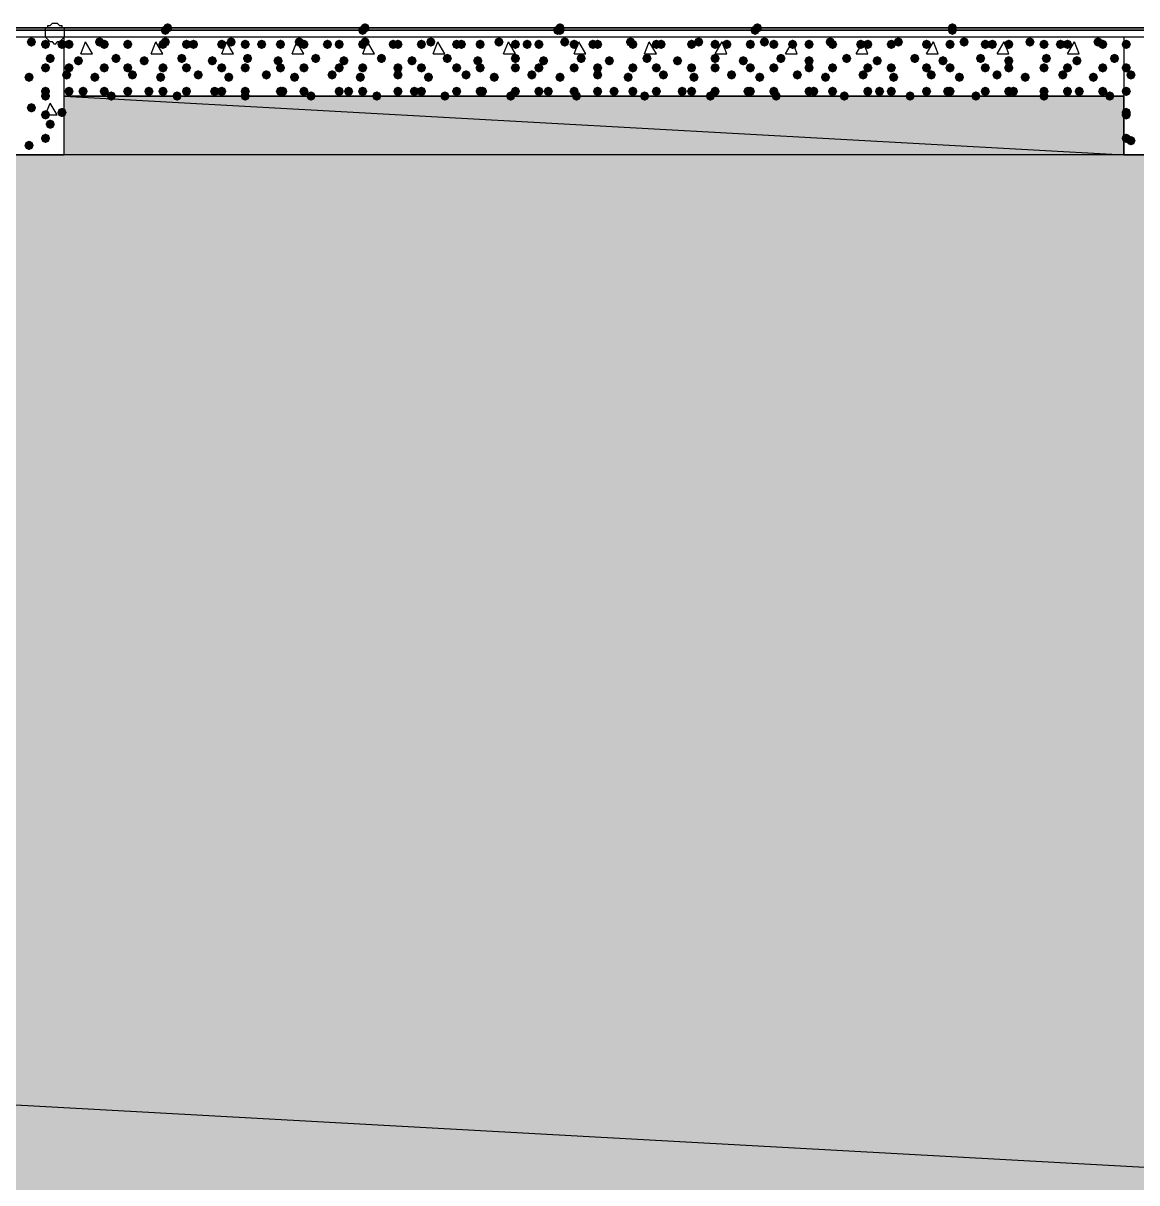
# Model space of a CAD drawing. Header units: millimetres. Extents: x 0 to 420, y 0 to 297.
# Drawn here: x 343.56 to 363.62, y 222.99 to 243.88 of the extents above; entities that cross this region are included whole.
import ezdxf

# ---------------------------------------------------------------- set-up
doc = ezdxf.new("R2010")
doc.units = ezdxf.units.MM
doc.layers.get('0').update_dxf_attribs({"linetype": 'CONTINUOUS'})

msp = doc.modelspace()

# ---------------------------------------------------------------- hatches: boundary and pattern name
at = {"true_color": 0x0000fe}
for points in [[(346.202, 243.755333), (346.177129, 243.695537), (346.117333, 243.670667), (346.057538, 243.695537), (346.032667, 243.755333), (346.057537, 243.815129), (346.117333, 243.84), (346.177129, 243.815129)], [(346.202, 243.755333), (346.177129, 243.695537), (346.117333, 243.670667), (346.057538, 243.695537), (346.032667, 243.755333), (346.057537, 243.815129), (346.117333, 243.84), (346.177129, 243.815129)], [(346.202, 243.755333), (346.177129, 243.695537), (346.117333, 243.670667), (346.057538, 243.695537), (346.032667, 243.755333), (346.057537, 243.815129), (346.117333, 243.84), (346.177129, 243.815129)], [(346.244333, 243.797667), (346.219462, 243.737871), (346.159667, 243.713), (346.099871, 243.737871), (346.075, 243.797667), (346.099871, 243.857462), (346.159667, 243.882333), (346.219462, 243.857463)], [(349.758, 243.755333), (349.733129, 243.695537), (349.673333, 243.670667), (349.613538, 243.695537), (349.588667, 243.755333), (349.613537, 243.815129), (349.673333, 243.84), (349.733129, 243.815129)], [(349.758, 243.755333), (349.733129, 243.695537), (349.673333, 243.670667), (349.613538, 243.695537), (349.588667, 243.755333), (349.613537, 243.815129), (349.673333, 243.84), (349.733129, 243.815129)], [(349.758, 243.755333), (349.733129, 243.695537), (349.673333, 243.670667), (349.613538, 243.695537), (349.588667, 243.755333), (349.613537, 243.815129), (349.673333, 243.84), (349.733129, 243.815129)], [(349.800333, 243.797667), (349.775463, 243.737871), (349.715667, 243.713), (349.655871, 243.737871), (349.631, 243.797667), (349.655871, 243.857462), (349.715667, 243.882333), (349.775462, 243.857463)], [(353.271667, 243.755333), (353.246796, 243.695537), (353.187, 243.670667), (353.127204, 243.695537), (353.102333, 243.755333), (353.127204, 243.815129), (353.187, 243.84), (353.246796, 243.815129)], [(353.314, 243.797667), (353.289129, 243.737871), (353.229333, 243.713), (353.169537, 243.737871), (353.144667, 243.797667), (353.169537, 243.857462), (353.229333, 243.882333), (353.289129, 243.857463)], [(353.314, 243.755333), (353.289129, 243.695537), (353.229333, 243.670667), (353.169537, 243.695537), (353.144667, 243.755333), (353.169537, 243.815129), (353.229333, 243.84), (353.289129, 243.815129)], [(353.314, 243.755333), (353.289129, 243.695537), (353.229333, 243.670667), (353.169537, 243.695537), (353.144667, 243.755333), (353.169537, 243.815129), (353.229333, 243.84), (353.289129, 243.815129)], [(356.827667, 243.755333), (356.802796, 243.695537), (356.743, 243.670667), (356.683204, 243.695537), (356.658333, 243.755333), (356.683204, 243.815129), (356.743, 243.84), (356.802796, 243.815129)], [(356.827667, 243.755333), (356.802796, 243.695537), (356.743, 243.670667), (356.683204, 243.695537), (356.658333, 243.755333), (356.683204, 243.815129), (356.743, 243.84), (356.802796, 243.815129)], [(356.827667, 243.755333), (356.802796, 243.695537), (356.743, 243.670667), (356.683204, 243.695537), (356.658333, 243.755333), (356.683204, 243.815129), (356.743, 243.84), (356.802796, 243.815129)], [(356.87, 243.797667), (356.845129, 243.737871), (356.785333, 243.713), (356.725537, 243.737871), (356.700667, 243.797667), (356.725537, 243.857462), (356.785333, 243.882333), (356.845129, 243.857463)], [(360.383667, 243.797667), (360.358796, 243.737871), (360.299, 243.713), (360.239204, 243.737871), (360.214333, 243.797667), (360.239204, 243.857462), (360.299, 243.882333), (360.358796, 243.857463)], [(360.383667, 243.755333), (360.358796, 243.695537), (360.299, 243.670667), (360.239204, 243.695537), (360.214333, 243.755333), (360.239204, 243.815129), (360.299, 243.84), (360.358796, 243.815129)], [(360.383667, 243.755333), (360.358796, 243.695537), (360.299, 243.670667), (360.239204, 243.695537), (360.214333, 243.755333), (360.239204, 243.815129), (360.299, 243.84), (360.358796, 243.815129)], [(360.383667, 243.755333), (360.358796, 243.695537), (360.299, 243.670667), (360.239204, 243.695537), (360.214333, 243.755333), (360.239204, 243.815129), (360.299, 243.84), (360.358796, 243.815129)]]:
    msp.add_hatch(color=0, dxfattribs=at).paths.add_polyline_path(points, flags=0)
at = {"true_color": 0x000007}
h = msp.add_hatch(color=0, dxfattribs=at)
h.paths.add_polyline_path([(31.284333, 243.755333), (379.73, 243.755333)], flags=0)
h.paths.add_polyline_path([(379.73, 243.755333), (31.284333, 243.755333)], flags=0)
for points in [[(343.789, 243.543667), (343.764129, 243.483871), (343.704333, 243.459), (343.644537, 243.483871), (343.619667, 243.543667), (343.644537, 243.603462), (343.704333, 243.628333), (343.764129, 243.603463)], [(344.043, 243.501333), (344.018129, 243.441537), (343.958333, 243.416667), (343.898537, 243.441537), (343.873667, 243.501333), (343.898537, 243.561129), (343.958333, 243.586), (344.018129, 243.561129)], [(344.339333, 243.501333), (344.314462, 243.441537), (344.254667, 243.416667), (344.194871, 243.441537), (344.17, 243.501333), (344.194871, 243.561129), (344.254667, 243.586), (344.314462, 243.561129)], [(363.516333, 243.501333), (363.491463, 243.441537), (363.431667, 243.416667), (363.371871, 243.441537), (363.347, 243.501333), (363.371871, 243.561129), (363.431667, 243.586), (363.491462, 243.561129)], [(363.516333, 243.501333), (363.491463, 243.441537), (363.431667, 243.416667), (363.371871, 243.441537), (363.347, 243.501333), (363.371871, 243.561129), (363.431667, 243.586), (363.491462, 243.561129)], [(344.127667, 243.247333), (344.102796, 243.187537), (344.043, 243.162667), (343.983204, 243.187537), (343.958333, 243.247333), (343.983204, 243.307129), (344.043, 243.332), (344.102796, 243.307129)], [(343.746667, 242.908667), (343.721796, 242.848871), (343.662, 242.824), (343.602204, 242.848871), (343.577333, 242.908667), (343.602204, 242.968462), (343.662, 242.993333), (343.721796, 242.968463)], [(344.043, 243.078), (344.018129, 243.018204), (343.958333, 242.993333), (343.898537, 243.018204), (343.873667, 243.078), (343.898537, 243.137796), (343.958333, 243.162667), (344.018129, 243.137796)], [(363.516333, 243.078), (363.491463, 243.018204), (363.431667, 242.993333), (363.371871, 243.018204), (363.347, 243.078), (363.371871, 243.137796), (363.431667, 243.162667), (363.491462, 243.137796)], [(363.601, 242.951), (363.576129, 242.891204), (363.516333, 242.866333), (363.456537, 242.891204), (363.431667, 242.951), (363.456537, 243.010796), (363.516333, 243.035667), (363.576129, 243.010796)], [(344.043, 242.654667), (344.018129, 242.594871), (343.958333, 242.57), (343.898537, 242.594871), (343.873667, 242.654667), (343.898537, 242.714462), (343.958333, 242.739333), (344.018129, 242.714463)], [(344.043, 242.57), (344.018129, 242.510204), (343.958333, 242.485333), (343.898537, 242.510204), (343.873667, 242.57), (343.898537, 242.629796), (343.958333, 242.654667), (344.018129, 242.629796)], [(363.516333, 242.654667), (363.491463, 242.594871), (363.431667, 242.57), (363.371871, 242.594871), (363.347, 242.654667), (363.371871, 242.714462), (363.431667, 242.739333), (363.491462, 242.714463)], [(343.789, 242.358333), (343.764129, 242.298537), (343.704333, 242.273667), (343.644537, 242.298537), (343.619667, 242.358333), (343.644537, 242.418129), (343.704333, 242.443), (343.764129, 242.418129)], [(344.339333, 242.273667), (344.314462, 242.213871), (344.254667, 242.189), (344.194871, 242.213871), (344.17, 242.273667), (344.194871, 242.333462), (344.254667, 242.358333), (344.314462, 242.333463)], [(363.516333, 242.273667), (363.491463, 242.213871), (363.431667, 242.189), (363.371871, 242.213871), (363.347, 242.273667), (363.371871, 242.333462), (363.431667, 242.358333), (363.491462, 242.333463)], [(344.043, 242.231333), (344.018129, 242.171537), (343.958333, 242.146667), (343.898537, 242.171537), (343.873667, 242.231333), (343.898537, 242.291129), (343.958333, 242.316), (344.018129, 242.291129)], [(344.127667, 242.062), (344.102796, 242.002204), (344.043, 241.977333), (343.983204, 242.002204), (343.958333, 242.062), (343.983204, 242.121796), (344.043, 242.146667), (344.102796, 242.121796)], [(363.516333, 242.231333), (363.491463, 242.171537), (363.431667, 242.146667), (363.371871, 242.171537), (363.347, 242.231333), (363.371871, 242.291129), (363.431667, 242.316), (363.491462, 242.291129)], [(343.746667, 241.681), (343.721796, 241.621204), (343.662, 241.596333), (343.602204, 241.621204), (343.577333, 241.681), (343.602204, 241.740796), (343.662, 241.765667), (343.721796, 241.740796)], [(344.043, 241.808), (344.018129, 241.748204), (343.958333, 241.723333), (343.898537, 241.748204), (343.873667, 241.808), (343.898537, 241.867796), (343.958333, 241.892667), (344.018129, 241.867796)], [(363.516333, 241.808), (363.491463, 241.748204), (363.431667, 241.723333), (363.371871, 241.748204), (363.347, 241.808), (363.371871, 241.867796), (363.431667, 241.892667), (363.491462, 241.867796)], [(363.601, 241.765667), (363.576129, 241.705871), (363.516333, 241.681), (363.456537, 241.705871), (363.431667, 241.765667), (363.456537, 241.825462), (363.516333, 241.850333), (363.576129, 241.825463)]]:
    msp.add_hatch(color=0, dxfattribs=at).paths.add_polyline_path(points, flags=0)
at = {"true_color": 0x000008}
for points in [[(345.016667, 243.543667), (344.991796, 243.483871), (344.932, 243.459), (344.872204, 243.483871), (344.847333, 243.543667), (344.872204, 243.603462), (344.932, 243.628333), (344.991796, 243.603463)], [(346.202, 243.543667), (346.177129, 243.483871), (346.117333, 243.459), (346.057538, 243.483871), (346.032667, 243.543667), (346.057537, 243.603462), (346.117333, 243.628333), (346.177129, 243.603463)], [(347.387333, 243.543667), (347.362462, 243.483871), (347.302667, 243.459), (347.242871, 243.483871), (347.218, 243.543667), (347.242871, 243.603462), (347.302667, 243.628333), (347.362462, 243.603463)], [(348.615, 243.543667), (348.590129, 243.483871), (348.530333, 243.459), (348.470537, 243.483871), (348.445667, 243.543667), (348.470537, 243.603462), (348.530333, 243.628333), (348.590129, 243.603463)], [(349.800333, 243.543667), (349.775463, 243.483871), (349.715667, 243.459), (349.655871, 243.483871), (349.631, 243.543667), (349.655871, 243.603462), (349.715667, 243.628333), (349.775462, 243.603463)], [(350.985667, 243.543667), (350.960796, 243.483871), (350.901, 243.459), (350.841204, 243.483871), (350.816333, 243.543667), (350.841204, 243.603462), (350.901, 243.628333), (350.960796, 243.603463)], [(352.213333, 243.543667), (352.188463, 243.483871), (352.128667, 243.459), (352.068871, 243.483871), (352.044, 243.543667), (352.068871, 243.603462), (352.128667, 243.628333), (352.188462, 243.603463)], [(353.398667, 243.543667), (353.373796, 243.483871), (353.314, 243.459), (353.254204, 243.483871), (353.229333, 243.543667), (353.254204, 243.603462), (353.314, 243.628333), (353.373796, 243.603463)], [(354.584, 243.543667), (354.559129, 243.483871), (354.499333, 243.459), (354.439537, 243.483871), (354.414667, 243.543667), (354.439537, 243.603462), (354.499333, 243.628333), (354.559129, 243.603463)], [(355.811667, 243.543667), (355.786796, 243.483871), (355.727, 243.459), (355.667204, 243.483871), (355.642333, 243.543667), (355.667204, 243.603462), (355.727, 243.628333), (355.786796, 243.603463)], [(356.997, 243.543667), (356.972129, 243.483871), (356.912333, 243.459), (356.852538, 243.483871), (356.827667, 243.543667), (356.852537, 243.603462), (356.912333, 243.628333), (356.972129, 243.603463)], [(358.182333, 243.543667), (358.157462, 243.483871), (358.097667, 243.459), (358.037871, 243.483871), (358.013, 243.543667), (358.037871, 243.603462), (358.097667, 243.628333), (358.157462, 243.603463)], [(359.41, 243.543667), (359.385129, 243.483871), (359.325333, 243.459), (359.265538, 243.483871), (359.240667, 243.543667), (359.265537, 243.603462), (359.325333, 243.628333), (359.385129, 243.603463)], [(360.595333, 243.543667), (360.570462, 243.483871), (360.510667, 243.459), (360.450871, 243.483871), (360.426, 243.543667), (360.450871, 243.603462), (360.510667, 243.628333), (360.570462, 243.603463)], [(361.780667, 243.543667), (361.755796, 243.483871), (361.696, 243.459), (361.636204, 243.483871), (361.611333, 243.543667), (361.636204, 243.603462), (361.696, 243.628333), (361.755796, 243.603463)], [(363.008333, 243.543667), (362.983462, 243.483871), (362.923667, 243.459), (362.863871, 243.483871), (362.839, 243.543667), (362.863871, 243.603462), (362.923667, 243.628333), (362.983462, 243.603463)], [(344.466333, 243.501333), (344.441462, 243.441537), (344.381667, 243.416667), (344.321871, 243.441537), (344.297, 243.501333), (344.321871, 243.561129), (344.381667, 243.586), (344.441462, 243.561129)], [(345.101333, 243.501333), (345.076462, 243.441537), (345.016667, 243.416667), (344.956871, 243.441537), (344.932, 243.501333), (344.956871, 243.561129), (345.016667, 243.586), (345.076462, 243.561129)], [(345.524667, 243.501333), (345.499796, 243.441537), (345.44, 243.416667), (345.380204, 243.441537), (345.355333, 243.501333), (345.380204, 243.561129), (345.44, 243.586), (345.499796, 243.561129)], [(345.524667, 243.501333), (345.499796, 243.441537), (345.44, 243.416667), (345.380204, 243.441537), (345.355333, 243.501333), (345.380204, 243.561129), (345.44, 243.586), (345.499796, 243.561129)], [(346.159667, 243.501333), (346.134796, 243.441537), (346.075, 243.416667), (346.015204, 243.441537), (345.990333, 243.501333), (346.015204, 243.561129), (346.075, 243.586), (346.134796, 243.561129)], [(346.583, 243.501333), (346.558129, 243.441537), (346.498333, 243.416667), (346.438538, 243.441537), (346.413667, 243.501333), (346.438537, 243.561129), (346.498333, 243.586), (346.558129, 243.561129)], [(346.71, 243.501333), (346.685129, 243.441537), (346.625333, 243.416667), (346.565538, 243.441537), (346.540667, 243.501333), (346.565537, 243.561129), (346.625333, 243.586), (346.685129, 243.561129)], [(347.218, 243.501333), (347.193129, 243.441537), (347.133333, 243.416667), (347.073537, 243.441537), (347.048667, 243.501333), (347.073537, 243.561129), (347.133333, 243.586), (347.193129, 243.561129)], [(347.641333, 243.501333), (347.616463, 243.441537), (347.556667, 243.416667), (347.496871, 243.441537), (347.472, 243.501333), (347.496871, 243.561129), (347.556667, 243.586), (347.616462, 243.561129)], [(347.937667, 243.501333), (347.912796, 243.441537), (347.853, 243.416667), (347.793204, 243.441537), (347.768333, 243.501333), (347.793204, 243.561129), (347.853, 243.586), (347.912796, 243.561129)], [(348.276333, 243.501333), (348.251463, 243.441537), (348.191667, 243.416667), (348.131871, 243.441537), (348.107, 243.501333), (348.131871, 243.561129), (348.191667, 243.586), (348.251462, 243.561129)], [(348.699667, 243.501333), (348.674796, 243.441537), (348.615, 243.416667), (348.555204, 243.441537), (348.530333, 243.501333), (348.555204, 243.561129), (348.615, 243.586), (348.674796, 243.561129)], [(349.123, 243.501333), (349.098129, 243.441537), (349.038333, 243.416667), (348.978538, 243.441537), (348.953667, 243.501333), (348.978537, 243.561129), (349.038333, 243.586), (349.098129, 243.561129)], [(349.334667, 243.501333), (349.309796, 243.441537), (349.25, 243.416667), (349.190204, 243.441537), (349.165333, 243.501333), (349.190204, 243.561129), (349.25, 243.586), (349.309796, 243.561129)], [(349.758, 243.501333), (349.733129, 243.441537), (349.673333, 243.416667), (349.613538, 243.441537), (349.588667, 243.501333), (349.613537, 243.561129), (349.673333, 243.586), (349.733129, 243.561129)], [(350.308333, 243.501333), (350.283462, 243.441537), (350.223667, 243.416667), (350.163871, 243.441537), (350.139, 243.501333), (350.163871, 243.561129), (350.223667, 243.586), (350.283462, 243.561129)], [(350.393, 243.501333), (350.368129, 243.441537), (350.308333, 243.416667), (350.248538, 243.441537), (350.223667, 243.501333), (350.248537, 243.561129), (350.308333, 243.586), (350.368129, 243.561129)], [(350.816333, 243.501333), (350.791462, 243.441537), (350.731667, 243.416667), (350.671871, 243.441537), (350.647, 243.501333), (350.671871, 243.561129), (350.731667, 243.586), (350.791462, 243.561129)], [(351.451333, 243.501333), (351.426462, 243.441537), (351.366667, 243.416667), (351.306871, 243.441537), (351.282, 243.501333), (351.306871, 243.561129), (351.366667, 243.586), (351.426462, 243.561129)], [(351.536, 243.501333), (351.511129, 243.441537), (351.451333, 243.416667), (351.391538, 243.441537), (351.366667, 243.501333), (351.391537, 243.561129), (351.451333, 243.586), (351.511129, 243.561129)], [(351.874667, 243.501333), (351.849796, 243.441537), (351.79, 243.416667), (351.730204, 243.441537), (351.705333, 243.501333), (351.730204, 243.561129), (351.79, 243.586), (351.849796, 243.561129)], [(352.509667, 243.501333), (352.484796, 243.441537), (352.425, 243.416667), (352.365204, 243.441537), (352.340333, 243.501333), (352.365204, 243.561129), (352.425, 243.586), (352.484796, 243.561129)], [(352.721333, 243.501333), (352.696462, 243.441537), (352.636667, 243.416667), (352.576871, 243.441537), (352.552, 243.501333), (352.576871, 243.561129), (352.636667, 243.586), (352.696462, 243.561129)], [(352.933, 243.501333), (352.908129, 243.441537), (352.848333, 243.416667), (352.788537, 243.441537), (352.763667, 243.501333), (352.788537, 243.561129), (352.848333, 243.586), (352.908129, 243.561129)], [(353.568, 243.501333), (353.543129, 243.441537), (353.483333, 243.416667), (353.423537, 243.441537), (353.398667, 243.501333), (353.423537, 243.561129), (353.483333, 243.586), (353.543129, 243.561129)], [(353.906667, 243.501333), (353.881796, 243.441537), (353.822, 243.416667), (353.762204, 243.441537), (353.737333, 243.501333), (353.762204, 243.561129), (353.822, 243.586), (353.881796, 243.561129)], [(353.991333, 243.501333), (353.966462, 243.441537), (353.906667, 243.416667), (353.846871, 243.441537), (353.822, 243.501333), (353.846871, 243.561129), (353.906667, 243.586), (353.966462, 243.561129)], [(354.626333, 243.501333), (354.601462, 243.441537), (354.541667, 243.416667), (354.481871, 243.441537), (354.457, 243.501333), (354.481871, 243.561129), (354.541667, 243.586), (354.601462, 243.561129)], [(355.049667, 243.501333), (355.024796, 243.441537), (354.965, 243.416667), (354.905204, 243.441537), (354.880333, 243.501333), (354.905204, 243.561129), (354.965, 243.586), (355.024796, 243.561129)], [(355.134333, 243.501333), (355.109462, 243.441537), (355.049667, 243.416667), (354.989871, 243.441537), (354.965, 243.501333), (354.989871, 243.561129), (355.049667, 243.586), (355.109462, 243.561129)], [(355.684667, 243.501333), (355.659796, 243.441537), (355.6, 243.416667), (355.540204, 243.441537), (355.515333, 243.501333), (355.540204, 243.561129), (355.6, 243.586), (355.659796, 243.561129)], [(356.108, 243.501333), (356.083129, 243.441537), (356.023333, 243.416667), (355.963538, 243.441537), (355.938667, 243.501333), (355.963537, 243.561129), (356.023333, 243.586), (356.083129, 243.561129)], [(356.319667, 243.501333), (356.294796, 243.441537), (356.235, 243.416667), (356.175204, 243.441537), (356.150333, 243.501333), (356.175204, 243.561129), (356.235, 243.586), (356.294796, 243.561129)], [(356.743, 243.501333), (356.718129, 243.441537), (356.658333, 243.416667), (356.598538, 243.441537), (356.573667, 243.501333), (356.598537, 243.561129), (356.658333, 243.586), (356.718129, 243.561129)], [(357.166333, 243.501333), (357.141462, 243.441537), (357.081667, 243.416667), (357.021871, 243.441537), (356.997, 243.501333), (357.021871, 243.561129), (357.081667, 243.586), (357.141462, 243.561129)], [(357.505, 243.501333), (357.480129, 243.441537), (357.420333, 243.416667), (357.360537, 243.441537), (357.335667, 243.501333), (357.360537, 243.561129), (357.420333, 243.586), (357.480129, 243.561129)], [(357.801333, 243.501333), (357.776462, 243.441537), (357.716667, 243.416667), (357.656871, 243.441537), (357.632, 243.501333), (357.656871, 243.561129), (357.716667, 243.586), (357.776462, 243.561129)], [(358.224667, 243.501333), (358.199796, 243.441537), (358.14, 243.416667), (358.080204, 243.441537), (358.055333, 243.501333), (358.080204, 243.561129), (358.14, 243.586), (358.199796, 243.561129)], [(358.732667, 243.501333), (358.707796, 243.441537), (358.648, 243.416667), (358.588204, 243.441537), (358.563333, 243.501333), (358.588204, 243.561129), (358.648, 243.586), (358.707796, 243.561129)], [(358.859667, 243.501333), (358.834796, 243.441537), (358.775, 243.416667), (358.715204, 243.441537), (358.690333, 243.501333), (358.715204, 243.561129), (358.775, 243.586), (358.834796, 243.561129)], [(359.283, 243.501333), (359.258129, 243.441537), (359.198333, 243.416667), (359.138537, 243.441537), (359.113667, 243.501333), (359.138537, 243.561129), (359.198333, 243.586), (359.258129, 243.561129)], [(359.918, 243.501333), (359.893129, 243.441537), (359.833333, 243.416667), (359.773537, 243.441537), (359.748667, 243.501333), (359.773537, 243.561129), (359.833333, 243.586), (359.893129, 243.561129)], [(359.918, 243.501333), (359.893129, 243.441537), (359.833333, 243.416667), (359.773537, 243.441537), (359.748667, 243.501333), (359.773537, 243.561129), (359.833333, 243.586), (359.893129, 243.561129)], [(360.341333, 243.501333), (360.316462, 243.441537), (360.256667, 243.416667), (360.196871, 243.441537), (360.172, 243.501333), (360.196871, 243.561129), (360.256667, 243.586), (360.316462, 243.561129)], [(360.976333, 243.501333), (360.951462, 243.441537), (360.891667, 243.416667), (360.831871, 243.441537), (360.807, 243.501333), (360.831871, 243.561129), (360.891667, 243.586), (360.951462, 243.561129)], [(361.103333, 243.501333), (361.078463, 243.441537), (361.018667, 243.416667), (360.958871, 243.441537), (360.934, 243.501333), (360.958871, 243.561129), (361.018667, 243.586), (361.078462, 243.561129)], [(361.399667, 243.501333), (361.374796, 243.441537), (361.315, 243.416667), (361.255204, 243.441537), (361.230333, 243.501333), (361.255204, 243.561129), (361.315, 243.586), (361.374796, 243.561129)], [(362.034667, 243.501333), (362.009796, 243.441537), (361.95, 243.416667), (361.890204, 243.441537), (361.865333, 243.501333), (361.890204, 243.561129), (361.95, 243.586), (362.009796, 243.561129)], [(362.331, 243.501333), (362.306129, 243.441537), (362.246333, 243.416667), (362.186537, 243.441537), (362.161667, 243.501333), (362.186537, 243.561129), (362.246333, 243.586), (362.306129, 243.561129)], [(362.458, 243.501333), (362.433129, 243.441537), (362.373333, 243.416667), (362.313538, 243.441537), (362.288667, 243.501333), (362.313537, 243.561129), (362.373333, 243.586), (362.433129, 243.561129)], [(363.093, 243.501333), (363.068129, 243.441537), (363.008333, 243.416667), (362.948537, 243.441537), (362.923667, 243.501333), (362.948537, 243.561129), (363.008333, 243.586), (363.068129, 243.561129)], [(344.635667, 243.205), (344.610796, 243.145204), (344.551, 243.120333), (344.491204, 243.145204), (344.466333, 243.205), (344.491204, 243.264796), (344.551, 243.289667), (344.610796, 243.264796)], [(345.313, 243.247333), (345.288129, 243.187537), (345.228333, 243.162667), (345.168537, 243.187537), (345.143667, 243.247333), (345.168537, 243.307129), (345.228333, 243.332), (345.288129, 243.307129)], [(345.821, 243.205), (345.796129, 243.145204), (345.736333, 243.120333), (345.676537, 243.145204), (345.651667, 243.205), (345.676537, 243.264796), (345.736333, 243.289667), (345.796129, 243.264796)], [(346.498333, 243.247333), (346.473462, 243.187537), (346.413667, 243.162667), (346.353871, 243.187537), (346.329, 243.247333), (346.353871, 243.307129), (346.413667, 243.332), (346.473462, 243.307129)], [(347.048667, 243.205), (347.023796, 243.145204), (346.964, 243.120333), (346.904204, 243.145204), (346.879333, 243.205), (346.904204, 243.264796), (346.964, 243.289667), (347.023796, 243.264796)], [(347.683667, 243.247333), (347.658796, 243.187537), (347.599, 243.162667), (347.539204, 243.187537), (347.514333, 243.247333), (347.539204, 243.307129), (347.599, 243.332), (347.658796, 243.307129)], [(348.234, 243.205), (348.209129, 243.145204), (348.149333, 243.120333), (348.089538, 243.145204), (348.064667, 243.205), (348.089537, 243.264796), (348.149333, 243.289667), (348.209129, 243.264796)], [(348.911333, 243.247333), (348.886462, 243.187537), (348.826667, 243.162667), (348.766871, 243.187537), (348.742, 243.247333), (348.766871, 243.307129), (348.826667, 243.332), (348.886462, 243.307129)], [(349.419333, 243.205), (349.394462, 243.145204), (349.334667, 243.120333), (349.274871, 243.145204), (349.25, 243.205), (349.274871, 243.264796), (349.334667, 243.289667), (349.394462, 243.264796)], [(350.096667, 243.247333), (350.071796, 243.187537), (350.012, 243.162667), (349.952204, 243.187537), (349.927333, 243.247333), (349.952204, 243.307129), (350.012, 243.332), (350.071796, 243.307129)], [(350.647, 243.205), (350.622129, 243.145204), (350.562333, 243.120333), (350.502538, 243.145204), (350.477667, 243.205), (350.502537, 243.264796), (350.562333, 243.289667), (350.622129, 243.264796)], [(351.282, 243.247333), (351.257129, 243.187537), (351.197333, 243.162667), (351.137538, 243.187537), (351.112667, 243.247333), (351.137537, 243.307129), (351.197333, 243.332), (351.257129, 243.307129)], [(351.832333, 243.205), (351.807462, 243.145204), (351.747667, 243.120333), (351.687871, 243.145204), (351.663, 243.205), (351.687871, 243.264796), (351.747667, 243.289667), (351.807462, 243.264796)], [(352.509667, 243.247333), (352.484796, 243.187537), (352.425, 243.162667), (352.365204, 243.187537), (352.340333, 243.247333), (352.365204, 243.307129), (352.425, 243.332), (352.484796, 243.307129)], [(353.017667, 243.205), (352.992796, 243.145204), (352.933, 243.120333), (352.873204, 243.145204), (352.848333, 243.205), (352.873204, 243.264796), (352.933, 243.289667), (352.992796, 243.264796)], [(353.695, 243.247333), (353.670129, 243.187537), (353.610333, 243.162667), (353.550538, 243.187537), (353.525667, 243.247333), (353.550537, 243.307129), (353.610333, 243.332), (353.670129, 243.307129)], [(354.203, 243.205), (354.178129, 243.145204), (354.118333, 243.120333), (354.058538, 243.145204), (354.033667, 243.205), (354.058537, 243.264796), (354.118333, 243.289667), (354.178129, 243.264796)], [(354.880333, 243.247333), (354.855462, 243.187537), (354.795667, 243.162667), (354.735871, 243.187537), (354.711, 243.247333), (354.735871, 243.307129), (354.795667, 243.332), (354.855462, 243.307129)], [(355.430667, 243.205), (355.405796, 243.145204), (355.346, 243.120333), (355.286204, 243.145204), (355.261333, 243.205), (355.286204, 243.264796), (355.346, 243.289667), (355.405796, 243.264796)], [(356.108, 243.247333), (356.083129, 243.187537), (356.023333, 243.162667), (355.963538, 243.187537), (355.938667, 243.247333), (355.963537, 243.307129), (356.023333, 243.332), (356.083129, 243.307129)], [(356.616, 243.205), (356.591129, 243.145204), (356.531333, 243.120333), (356.471537, 243.145204), (356.446667, 243.205), (356.471537, 243.264796), (356.531333, 243.289667), (356.591129, 243.264796)], [(357.293333, 243.247333), (357.268462, 243.187537), (357.208667, 243.162667), (357.148871, 243.187537), (357.124, 243.247333), (357.148871, 243.307129), (357.208667, 243.332), (357.268462, 243.307129)], [(357.801333, 243.205), (357.776462, 243.145204), (357.716667, 243.120333), (357.656871, 243.145204), (357.632, 243.205), (357.656871, 243.264796), (357.716667, 243.289667), (357.776462, 243.264796)], [(358.478667, 243.247333), (358.453796, 243.187537), (358.394, 243.162667), (358.334204, 243.187537), (358.309333, 243.247333), (358.334204, 243.307129), (358.394, 243.332), (358.453796, 243.307129)], [(359.029, 243.205), (359.004129, 243.145204), (358.944333, 243.120333), (358.884537, 243.145204), (358.859667, 243.205), (358.884537, 243.264796), (358.944333, 243.289667), (359.004129, 243.264796)], [(359.706333, 243.247333), (359.681462, 243.187537), (359.621667, 243.162667), (359.561871, 243.187537), (359.537, 243.247333), (359.561871, 243.307129), (359.621667, 243.332), (359.681462, 243.307129)], [(360.214333, 243.205), (360.189462, 243.145204), (360.129667, 243.120333), (360.069871, 243.145204), (360.045, 243.205), (360.069871, 243.264796), (360.129667, 243.289667), (360.189462, 243.264796)], [(360.891667, 243.247333), (360.866796, 243.187537), (360.807, 243.162667), (360.747204, 243.187537), (360.722333, 243.247333), (360.747204, 243.307129), (360.807, 243.332), (360.866796, 243.307129)], [(361.399667, 243.205), (361.374796, 243.145204), (361.315, 243.120333), (361.255204, 243.145204), (361.230333, 243.205), (361.255204, 243.264796), (361.315, 243.289667), (361.374796, 243.264796)], [(362.077, 243.247333), (362.052129, 243.187537), (361.992333, 243.162667), (361.932538, 243.187537), (361.907667, 243.247333), (361.932537, 243.307129), (361.992333, 243.332), (362.052129, 243.307129)], [(362.627333, 243.205), (362.602462, 243.145204), (362.542667, 243.120333), (362.482871, 243.145204), (362.458, 243.205), (362.482871, 243.264796), (362.542667, 243.289667), (362.602462, 243.264796)], [(363.304667, 243.247333), (363.279796, 243.187537), (363.22, 243.162667), (363.160204, 243.187537), (363.135333, 243.247333), (363.160204, 243.307129), (363.22, 243.332), (363.279796, 243.307129)], [(344.424, 242.951), (344.399129, 242.891204), (344.339333, 242.866333), (344.279537, 242.891204), (344.254667, 242.951), (344.279537, 243.010796), (344.339333, 243.035667), (344.399129, 243.010796)], [(344.466333, 243.078), (344.441462, 243.018204), (344.381667, 242.993333), (344.321871, 243.018204), (344.297, 243.078), (344.321871, 243.137796), (344.381667, 243.162667), (344.441462, 243.137796)], [(344.932, 242.908667), (344.907129, 242.848871), (344.847333, 242.824), (344.787537, 242.848871), (344.762667, 242.908667), (344.787537, 242.968462), (344.847333, 242.993333), (344.907129, 242.968463)], [(345.101333, 243.078), (345.076462, 243.018204), (345.016667, 242.993333), (344.956871, 243.018204), (344.932, 243.078), (344.956871, 243.137796), (345.016667, 243.162667), (345.076462, 243.137796)], [(345.524667, 243.078), (345.499796, 243.018204), (345.44, 242.993333), (345.380204, 243.018204), (345.355333, 243.078), (345.380204, 243.137796), (345.44, 243.162667), (345.499796, 243.137796)], [(345.609333, 242.951), (345.584462, 242.891204), (345.524667, 242.866333), (345.464871, 242.891204), (345.44, 242.951), (345.464871, 243.010796), (345.524667, 243.035667), (345.584462, 243.010796)], [(346.117333, 242.908667), (346.092462, 242.848871), (346.032667, 242.824), (345.972871, 242.848871), (345.948, 242.908667), (345.972871, 242.968462), (346.032667, 242.993333), (346.092462, 242.968463)], [(346.159667, 243.078), (346.134796, 243.018204), (346.075, 242.993333), (346.015204, 243.018204), (345.990333, 243.078), (346.015204, 243.137796), (346.075, 243.162667), (346.134796, 243.137796)], [(346.583, 243.078), (346.558129, 243.018204), (346.498333, 242.993333), (346.438538, 243.018204), (346.413667, 243.078), (346.438537, 243.137796), (346.498333, 243.162667), (346.558129, 243.137796)], [(346.794667, 242.951), (346.769796, 242.891204), (346.71, 242.866333), (346.650204, 242.891204), (346.625333, 242.951), (346.650204, 243.010796), (346.71, 243.035667), (346.769796, 243.010796)], [(347.218, 243.078), (347.193129, 243.018204), (347.133333, 242.993333), (347.073537, 243.018204), (347.048667, 243.078), (347.073537, 243.137796), (347.133333, 243.162667), (347.193129, 243.137796)], [(347.345, 242.908667), (347.320129, 242.848871), (347.260333, 242.824), (347.200538, 242.848871), (347.175667, 242.908667), (347.200537, 242.968462), (347.260333, 242.993333), (347.320129, 242.968463)], [(347.641333, 243.078), (347.616463, 243.018204), (347.556667, 242.993333), (347.496871, 243.018204), (347.472, 243.078), (347.496871, 243.137796), (347.556667, 243.162667), (347.616462, 243.137796)], [(348.022333, 242.951), (347.997462, 242.891204), (347.937667, 242.866333), (347.877871, 242.891204), (347.853, 242.951), (347.877871, 243.010796), (347.937667, 243.035667), (347.997462, 243.010796)], [(348.276333, 243.078), (348.251463, 243.018204), (348.191667, 242.993333), (348.131871, 243.018204), (348.107, 243.078), (348.131871, 243.137796), (348.191667, 243.162667), (348.251462, 243.137796)], [(348.530333, 242.908667), (348.505463, 242.848871), (348.445667, 242.824), (348.385871, 242.848871), (348.361, 242.908667), (348.385871, 242.968462), (348.445667, 242.993333), (348.505462, 242.968463)], [(348.699667, 243.078), (348.674796, 243.018204), (348.615, 242.993333), (348.555204, 243.018204), (348.530333, 243.078), (348.555204, 243.137796), (348.615, 243.162667), (348.674796, 243.137796)], [(349.207667, 242.951), (349.182796, 242.891204), (349.123, 242.866333), (349.063204, 242.891204), (349.038333, 242.951), (349.063204, 243.010796), (349.123, 243.035667), (349.182796, 243.010796)], [(349.334667, 243.078), (349.309796, 243.018204), (349.25, 242.993333), (349.190204, 243.018204), (349.165333, 243.078), (349.190204, 243.137796), (349.25, 243.162667), (349.309796, 243.137796)], [(349.715667, 242.908667), (349.690796, 242.848871), (349.631, 242.824), (349.571204, 242.848871), (349.546333, 242.908667), (349.571204, 242.968462), (349.631, 242.993333), (349.690796, 242.968463)], [(349.758, 243.078), (349.733129, 243.018204), (349.673333, 242.993333), (349.613538, 243.018204), (349.588667, 243.078), (349.613537, 243.137796), (349.673333, 243.162667), (349.733129, 243.137796)], [(350.393, 243.078), (350.368129, 243.018204), (350.308333, 242.993333), (350.248538, 243.018204), (350.223667, 243.078), (350.248537, 243.137796), (350.308333, 243.162667), (350.368129, 243.137796)], [(350.393, 242.951), (350.368129, 242.891204), (350.308333, 242.866333), (350.248538, 242.891204), (350.223667, 242.951), (350.248537, 243.010796), (350.308333, 243.035667), (350.368129, 243.010796)], [(350.816333, 243.078), (350.791462, 243.018204), (350.731667, 242.993333), (350.671871, 243.018204), (350.647, 243.078), (350.671871, 243.137796), (350.731667, 243.162667), (350.791462, 243.137796)], [(350.943333, 242.908667), (350.918462, 242.848871), (350.858667, 242.824), (350.798871, 242.848871), (350.774, 242.908667), (350.798871, 242.968462), (350.858667, 242.993333), (350.918462, 242.968463)], [(351.451333, 243.078), (351.426462, 243.018204), (351.366667, 242.993333), (351.306871, 243.018204), (351.282, 243.078), (351.306871, 243.137796), (351.366667, 243.162667), (351.426462, 243.137796)], [(351.620667, 242.951), (351.595796, 242.891204), (351.536, 242.866333), (351.476204, 242.891204), (351.451333, 242.951), (351.476204, 243.010796), (351.536, 243.035667), (351.595796, 243.010796)], [(351.874667, 243.078), (351.849796, 243.018204), (351.79, 242.993333), (351.730204, 243.018204), (351.705333, 243.078), (351.730204, 243.137796), (351.79, 243.162667), (351.849796, 243.137796)], [(352.128667, 242.908667), (352.103796, 242.848871), (352.044, 242.824), (351.984204, 242.848871), (351.959333, 242.908667), (351.984204, 242.968462), (352.044, 242.993333), (352.103796, 242.968463)], [(352.509667, 243.078), (352.484796, 243.018204), (352.425, 242.993333), (352.365204, 243.018204), (352.340333, 243.078), (352.365204, 243.137796), (352.425, 243.162667), (352.484796, 243.137796)], [(352.806, 242.951), (352.781129, 242.891204), (352.721333, 242.866333), (352.661538, 242.891204), (352.636667, 242.951), (352.661537, 243.010796), (352.721333, 243.035667), (352.781129, 243.010796)], [(352.933, 243.078), (352.908129, 243.018204), (352.848333, 242.993333), (352.788537, 243.018204), (352.763667, 243.078), (352.788537, 243.137796), (352.848333, 243.162667), (352.908129, 243.137796)], [(353.314, 242.908667), (353.289129, 242.848871), (353.229333, 242.824), (353.169537, 242.848871), (353.144667, 242.908667), (353.169537, 242.968462), (353.229333, 242.993333), (353.289129, 242.968463)], [(353.568, 243.078), (353.543129, 243.018204), (353.483333, 242.993333), (353.423537, 243.018204), (353.398667, 243.078), (353.423537, 243.137796), (353.483333, 243.162667), (353.543129, 243.137796)], [(353.991333, 243.078), (353.966462, 243.018204), (353.906667, 242.993333), (353.846871, 243.018204), (353.822, 243.078), (353.846871, 243.137796), (353.906667, 243.162667), (353.966462, 243.137796)], [(353.991333, 242.951), (353.966462, 242.891204), (353.906667, 242.866333), (353.846871, 242.891204), (353.822, 242.951), (353.846871, 243.010796), (353.906667, 243.035667), (353.966462, 243.010796)], [(354.541667, 242.908667), (354.516796, 242.848871), (354.457, 242.824), (354.397204, 242.848871), (354.372333, 242.908667), (354.397204, 242.968462), (354.457, 242.993333), (354.516796, 242.968463)], [(354.626333, 243.078), (354.601462, 243.018204), (354.541667, 242.993333), (354.481871, 243.018204), (354.457, 243.078), (354.481871, 243.137796), (354.541667, 243.162667), (354.601462, 243.137796)], [(355.049667, 243.078), (355.024796, 243.018204), (354.965, 242.993333), (354.905204, 243.018204), (354.880333, 243.078), (354.905204, 243.137796), (354.965, 243.162667), (355.024796, 243.137796)], [(355.176667, 242.951), (355.151796, 242.891204), (355.092, 242.866333), (355.032204, 242.891204), (355.007333, 242.951), (355.032204, 243.010796), (355.092, 243.035667), (355.151796, 243.010796)], [(355.684667, 243.078), (355.659796, 243.018204), (355.6, 242.993333), (355.540204, 243.018204), (355.515333, 243.078), (355.540204, 243.137796), (355.6, 243.162667), (355.659796, 243.137796)], [(355.727, 242.908667), (355.702129, 242.848871), (355.642333, 242.824), (355.582538, 242.848871), (355.557667, 242.908667), (355.582537, 242.968462), (355.642333, 242.993333), (355.702129, 242.968463)], [(356.108, 243.078), (356.083129, 243.018204), (356.023333, 242.993333), (355.963538, 243.018204), (355.938667, 243.078), (355.963537, 243.137796), (356.023333, 243.162667), (356.083129, 243.137796)], [(356.404333, 242.951), (356.379462, 242.891204), (356.319667, 242.866333), (356.259871, 242.891204), (356.235, 242.951), (356.259871, 243.010796), (356.319667, 243.035667), (356.379462, 243.010796)], [(356.743, 243.078), (356.718129, 243.018204), (356.658333, 242.993333), (356.598538, 243.018204), (356.573667, 243.078), (356.598537, 243.137796), (356.658333, 243.162667), (356.718129, 243.137796)], [(356.912333, 242.908667), (356.887462, 242.848871), (356.827667, 242.824), (356.767871, 242.848871), (356.743, 242.908667), (356.767871, 242.968462), (356.827667, 242.993333), (356.887462, 242.968463)], [(357.166333, 243.078), (357.141462, 243.018204), (357.081667, 242.993333), (357.021871, 243.018204), (356.997, 243.078), (357.021871, 243.137796), (357.081667, 243.162667), (357.141462, 243.137796)], [(357.589667, 242.951), (357.564796, 242.891204), (357.505, 242.866333), (357.445204, 242.891204), (357.420333, 242.951), (357.445204, 243.010796), (357.505, 243.035667), (357.564796, 243.010796)], [(357.801333, 243.078), (357.776462, 243.018204), (357.716667, 242.993333), (357.656871, 243.018204), (357.632, 243.078), (357.656871, 243.137796), (357.716667, 243.162667), (357.776462, 243.137796)], [(358.097667, 242.908667), (358.072796, 242.848871), (358.013, 242.824), (357.953204, 242.848871), (357.928333, 242.908667), (357.953204, 242.968462), (358.013, 242.993333), (358.072796, 242.968463)], [(358.224667, 243.078), (358.199796, 243.018204), (358.14, 242.993333), (358.080204, 243.018204), (358.055333, 243.078), (358.080204, 243.137796), (358.14, 243.162667), (358.199796, 243.137796)], [(358.775, 242.951), (358.750129, 242.891204), (358.690333, 242.866333), (358.630538, 242.891204), (358.605667, 242.951), (358.630537, 243.010796), (358.690333, 243.035667), (358.750129, 243.010796)], [(358.859667, 243.078), (358.834796, 243.018204), (358.775, 242.993333), (358.715204, 243.018204), (358.690333, 243.078), (358.715204, 243.137796), (358.775, 243.162667), (358.834796, 243.137796)], [(359.283, 243.078), (359.258129, 243.018204), (359.198333, 242.993333), (359.138537, 243.018204), (359.113667, 243.078), (359.138537, 243.137796), (359.198333, 243.162667), (359.258129, 243.137796)], [(359.325333, 242.908667), (359.300462, 242.848871), (359.240667, 242.824), (359.180871, 242.848871), (359.156, 242.908667), (359.180871, 242.968462), (359.240667, 242.993333), (359.300462, 242.968463)], [(359.918, 243.078), (359.893129, 243.018204), (359.833333, 242.993333), (359.773537, 243.018204), (359.748667, 243.078), (359.773537, 243.137796), (359.833333, 243.162667), (359.893129, 243.137796)], [(360.002667, 242.951), (359.977796, 242.891204), (359.918, 242.866333), (359.858204, 242.891204), (359.833333, 242.951), (359.858204, 243.010796), (359.918, 243.035667), (359.977796, 243.010796)], [(360.341333, 243.078), (360.316462, 243.018204), (360.256667, 242.993333), (360.196871, 243.018204), (360.172, 243.078), (360.196871, 243.137796), (360.256667, 243.162667), (360.316462, 243.137796)], [(360.510667, 242.908667), (360.485796, 242.848871), (360.426, 242.824), (360.366204, 242.848871), (360.341333, 242.908667), (360.366204, 242.968462), (360.426, 242.993333), (360.485796, 242.968463)], [(360.976333, 243.078), (360.951462, 243.018204), (360.891667, 242.993333), (360.831871, 243.018204), (360.807, 243.078), (360.831871, 243.137796), (360.891667, 243.162667), (360.951462, 243.137796)], [(361.188, 242.951), (361.163129, 242.891204), (361.103333, 242.866333), (361.043537, 242.891204), (361.018667, 242.951), (361.043537, 243.010796), (361.103333, 243.035667), (361.163129, 243.010796)], [(361.399667, 243.078), (361.374796, 243.018204), (361.315, 242.993333), (361.255204, 243.018204), (361.230333, 243.078), (361.255204, 243.137796), (361.315, 243.162667), (361.374796, 243.137796)], [(361.696, 242.908667), (361.671129, 242.848871), (361.611333, 242.824), (361.551537, 242.848871), (361.526667, 242.908667), (361.551537, 242.968462), (361.611333, 242.993333), (361.671129, 242.968463)], [(362.034667, 243.078), (362.009796, 243.018204), (361.95, 242.993333), (361.890204, 243.018204), (361.865333, 243.078), (361.890204, 243.137796), (361.95, 243.162667), (362.009796, 243.137796)], [(362.373333, 242.951), (362.348462, 242.891204), (362.288667, 242.866333), (362.228871, 242.891204), (362.204, 242.951), (362.228871, 243.010796), (362.288667, 243.035667), (362.348462, 243.010796)], [(362.458, 243.078), (362.433129, 243.018204), (362.373333, 242.993333), (362.313538, 243.018204), (362.288667, 243.078), (362.313537, 243.137796), (362.373333, 243.162667), (362.433129, 243.137796)], [(362.923667, 242.908667), (362.898796, 242.848871), (362.839, 242.824), (362.779204, 242.848871), (362.754333, 242.908667), (362.779204, 242.968462), (362.839, 242.993333), (362.898796, 242.968463)], [(363.093, 243.078), (363.068129, 243.018204), (363.008333, 242.993333), (362.948537, 243.018204), (362.923667, 243.078), (362.948537, 243.137796), (363.008333, 243.162667), (363.068129, 243.137796)], [(344.466333, 242.654667), (344.441462, 242.594871), (344.381667, 242.57), (344.321871, 242.594871), (344.297, 242.654667), (344.321871, 242.714462), (344.381667, 242.739333), (344.441462, 242.714463)], [(344.720333, 242.654667), (344.695462, 242.594871), (344.635667, 242.57), (344.575871, 242.594871), (344.551, 242.654667), (344.575871, 242.714462), (344.635667, 242.739333), (344.695462, 242.714463)], [(345.101333, 242.654667), (345.076462, 242.594871), (345.016667, 242.57), (344.956871, 242.594871), (344.932, 242.654667), (344.956871, 242.714462), (345.016667, 242.739333), (345.076462, 242.714463)], [(345.228333, 242.57), (345.203463, 242.510204), (345.143667, 242.485333), (345.083871, 242.510204), (345.059, 242.57), (345.083871, 242.629796), (345.143667, 242.654667), (345.203462, 242.629796)], [(345.524667, 242.654667), (345.499796, 242.594871), (345.44, 242.57), (345.380204, 242.594871), (345.355333, 242.654667), (345.380204, 242.714462), (345.44, 242.739333), (345.499796, 242.714463)], [(345.905667, 242.654667), (345.880796, 242.594871), (345.821, 242.57), (345.761204, 242.594871), (345.736333, 242.654667), (345.761204, 242.714462), (345.821, 242.739333), (345.880796, 242.714463)], [(346.159667, 242.654667), (346.134796, 242.594871), (346.075, 242.57), (346.015204, 242.594871), (345.990333, 242.654667), (346.015204, 242.714462), (346.075, 242.739333), (346.134796, 242.714463)], [(346.413667, 242.57), (346.388796, 242.510204), (346.329, 242.485333), (346.269204, 242.510204), (346.244333, 242.57), (346.269204, 242.629796), (346.329, 242.654667), (346.388796, 242.629796)], [(346.583, 242.654667), (346.558129, 242.594871), (346.498333, 242.57), (346.438538, 242.594871), (346.413667, 242.654667), (346.438537, 242.714462), (346.498333, 242.739333), (346.558129, 242.714463)], [(347.091, 242.654667), (347.066129, 242.594871), (347.006333, 242.57), (346.946537, 242.594871), (346.921667, 242.654667), (346.946537, 242.714462), (347.006333, 242.739333), (347.066129, 242.714463)], [(347.218, 242.654667), (347.193129, 242.594871), (347.133333, 242.57), (347.073537, 242.594871), (347.048667, 242.654667), (347.073537, 242.714462), (347.133333, 242.739333), (347.193129, 242.714463)], [(347.641333, 242.654667), (347.616463, 242.594871), (347.556667, 242.57), (347.496871, 242.594871), (347.472, 242.654667), (347.496871, 242.714462), (347.556667, 242.739333), (347.616462, 242.714463)], [(347.641333, 242.57), (347.616463, 242.510204), (347.556667, 242.485333), (347.496871, 242.510204), (347.472, 242.57), (347.496871, 242.629796), (347.556667, 242.654667), (347.616462, 242.629796)], [(348.276333, 242.654667), (348.251463, 242.594871), (348.191667, 242.57), (348.131871, 242.594871), (348.107, 242.654667), (348.131871, 242.714462), (348.191667, 242.739333), (348.251462, 242.714463)], [(348.318667, 242.654667), (348.293796, 242.594871), (348.234, 242.57), (348.174204, 242.594871), (348.149333, 242.654667), (348.174204, 242.714462), (348.234, 242.739333), (348.293796, 242.714463)], [(348.699667, 242.654667), (348.674796, 242.594871), (348.615, 242.57), (348.555204, 242.594871), (348.530333, 242.654667), (348.555204, 242.714462), (348.615, 242.739333), (348.674796, 242.714463)], [(348.826667, 242.57), (348.801796, 242.510204), (348.742, 242.485333), (348.682204, 242.510204), (348.657333, 242.57), (348.682204, 242.629796), (348.742, 242.654667), (348.801796, 242.629796)], [(349.334667, 242.654667), (349.309796, 242.594871), (349.25, 242.57), (349.190204, 242.594871), (349.165333, 242.654667), (349.190204, 242.714462), (349.25, 242.739333), (349.309796, 242.714463)], [(349.504, 242.654667), (349.479129, 242.594871), (349.419333, 242.57), (349.359537, 242.594871), (349.334667, 242.654667), (349.359537, 242.714462), (349.419333, 242.739333), (349.479129, 242.714463)], [(349.758, 242.654667), (349.733129, 242.594871), (349.673333, 242.57), (349.613538, 242.594871), (349.588667, 242.654667), (349.613537, 242.714462), (349.673333, 242.739333), (349.733129, 242.714463)], [(350.012, 242.57), (349.987129, 242.510204), (349.927333, 242.485333), (349.867538, 242.510204), (349.842667, 242.57), (349.867537, 242.629796), (349.927333, 242.654667), (349.987129, 242.629796)], [(350.393, 242.654667), (350.368129, 242.594871), (350.308333, 242.57), (350.248538, 242.594871), (350.223667, 242.654667), (350.248537, 242.714462), (350.308333, 242.739333), (350.368129, 242.714463)], [(350.689333, 242.654667), (350.664462, 242.594871), (350.604667, 242.57), (350.544871, 242.594871), (350.52, 242.654667), (350.544871, 242.714462), (350.604667, 242.739333), (350.664462, 242.714463)], [(350.816333, 242.654667), (350.791462, 242.594871), (350.731667, 242.57), (350.671871, 242.594871), (350.647, 242.654667), (350.671871, 242.714462), (350.731667, 242.739333), (350.791462, 242.714463)], [(351.239667, 242.57), (351.214796, 242.510204), (351.155, 242.485333), (351.095204, 242.510204), (351.070333, 242.57), (351.095204, 242.629796), (351.155, 242.654667), (351.214796, 242.629796)], [(351.451333, 242.654667), (351.426462, 242.594871), (351.366667, 242.57), (351.306871, 242.594871), (351.282, 242.654667), (351.306871, 242.714462), (351.366667, 242.739333), (351.426462, 242.714463)], [(351.874667, 242.654667), (351.849796, 242.594871), (351.79, 242.57), (351.730204, 242.594871), (351.705333, 242.654667), (351.730204, 242.714462), (351.79, 242.739333), (351.849796, 242.714463)], [(351.917, 242.654667), (351.892129, 242.594871), (351.832333, 242.57), (351.772538, 242.594871), (351.747667, 242.654667), (351.772537, 242.714462), (351.832333, 242.739333), (351.892129, 242.714463)], [(352.425, 242.57), (352.400129, 242.510204), (352.340333, 242.485333), (352.280538, 242.510204), (352.255667, 242.57), (352.280537, 242.629796), (352.340333, 242.654667), (352.400129, 242.629796)], [(352.509667, 242.654667), (352.484796, 242.594871), (352.425, 242.57), (352.365204, 242.594871), (352.340333, 242.654667), (352.365204, 242.714462), (352.425, 242.739333), (352.484796, 242.714463)], [(352.933, 242.654667), (352.908129, 242.594871), (352.848333, 242.57), (352.788537, 242.594871), (352.763667, 242.654667), (352.788537, 242.714462), (352.848333, 242.739333), (352.908129, 242.714463)], [(353.102333, 242.654667), (353.077462, 242.594871), (353.017667, 242.57), (352.957871, 242.594871), (352.933, 242.654667), (352.957871, 242.714462), (353.017667, 242.739333), (353.077462, 242.714463)], [(353.568, 242.654667), (353.543129, 242.594871), (353.483333, 242.57), (353.423537, 242.594871), (353.398667, 242.654667), (353.423537, 242.714462), (353.483333, 242.739333), (353.543129, 242.714463)], [(353.610333, 242.57), (353.585462, 242.510204), (353.525667, 242.485333), (353.465871, 242.510204), (353.441, 242.57), (353.465871, 242.629796), (353.525667, 242.654667), (353.585462, 242.629796)], [(353.991333, 242.654667), (353.966462, 242.594871), (353.906667, 242.57), (353.846871, 242.594871), (353.822, 242.654667), (353.846871, 242.714462), (353.906667, 242.739333), (353.966462, 242.714463)], [(354.287667, 242.654667), (354.262796, 242.594871), (354.203, 242.57), (354.143204, 242.594871), (354.118333, 242.654667), (354.143204, 242.714462), (354.203, 242.739333), (354.262796, 242.714463)], [(354.626333, 242.654667), (354.601462, 242.594871), (354.541667, 242.57), (354.481871, 242.594871), (354.457, 242.654667), (354.481871, 242.714462), (354.541667, 242.739333), (354.601462, 242.714463)], [(354.838, 242.57), (354.813129, 242.510204), (354.753333, 242.485333), (354.693537, 242.510204), (354.668667, 242.57), (354.693537, 242.629796), (354.753333, 242.654667), (354.813129, 242.629796)], [(355.049667, 242.654667), (355.024796, 242.594871), (354.965, 242.57), (354.905204, 242.594871), (354.880333, 242.654667), (354.905204, 242.714462), (354.965, 242.739333), (355.024796, 242.714463)], [(355.515333, 242.654667), (355.490463, 242.594871), (355.430667, 242.57), (355.370871, 242.594871), (355.346, 242.654667), (355.370871, 242.714462), (355.430667, 242.739333), (355.490462, 242.714463)], [(355.684667, 242.654667), (355.659796, 242.594871), (355.6, 242.57), (355.540204, 242.594871), (355.515333, 242.654667), (355.540204, 242.714462), (355.6, 242.739333), (355.659796, 242.714463)], [(356.023333, 242.57), (355.998462, 242.510204), (355.938667, 242.485333), (355.878871, 242.510204), (355.854, 242.57), (355.878871, 242.629796), (355.938667, 242.654667), (355.998462, 242.629796)], [(356.108, 242.654667), (356.083129, 242.594871), (356.023333, 242.57), (355.963538, 242.594871), (355.938667, 242.654667), (355.963537, 242.714462), (356.023333, 242.739333), (356.083129, 242.714463)], [(356.700667, 242.654667), (356.675796, 242.594871), (356.616, 242.57), (356.556204, 242.594871), (356.531333, 242.654667), (356.556204, 242.714462), (356.616, 242.739333), (356.675796, 242.714463)], [(356.743, 242.654667), (356.718129, 242.594871), (356.658333, 242.57), (356.598538, 242.594871), (356.573667, 242.654667), (356.598537, 242.714462), (356.658333, 242.739333), (356.718129, 242.714463)], [(357.166333, 242.654667), (357.141462, 242.594871), (357.081667, 242.57), (357.021871, 242.594871), (356.997, 242.654667), (357.021871, 242.714462), (357.081667, 242.739333), (357.141462, 242.714463)], [(357.208667, 242.57), (357.183796, 242.510204), (357.124, 242.485333), (357.064204, 242.510204), (357.039333, 242.57), (357.064204, 242.629796), (357.124, 242.654667), (357.183796, 242.629796)], [(357.801333, 242.654667), (357.776462, 242.594871), (357.716667, 242.57), (357.656871, 242.594871), (357.632, 242.654667), (357.656871, 242.714462), (357.716667, 242.739333), (357.776462, 242.714463)], [(357.886, 242.654667), (357.861129, 242.594871), (357.801333, 242.57), (357.741537, 242.594871), (357.716667, 242.654667), (357.741537, 242.714462), (357.801333, 242.739333), (357.861129, 242.714463)], [(358.224667, 242.654667), (358.199796, 242.594871), (358.14, 242.57), (358.080204, 242.594871), (358.055333, 242.654667), (358.080204, 242.714462), (358.14, 242.739333), (358.199796, 242.714463)], [(358.436333, 242.57), (358.411462, 242.510204), (358.351667, 242.485333), (358.291871, 242.510204), (358.267, 242.57), (358.291871, 242.629796), (358.351667, 242.654667), (358.411462, 242.629796)], [(358.859667, 242.654667), (358.834796, 242.594871), (358.775, 242.57), (358.715204, 242.594871), (358.690333, 242.654667), (358.715204, 242.714462), (358.775, 242.739333), (358.834796, 242.714463)], [(359.071333, 242.654667), (359.046462, 242.594871), (358.986667, 242.57), (358.926871, 242.594871), (358.902, 242.654667), (358.926871, 242.714462), (358.986667, 242.739333), (359.046462, 242.714463)], [(359.283, 242.654667), (359.258129, 242.594871), (359.198333, 242.57), (359.138537, 242.594871), (359.113667, 242.654667), (359.138537, 242.714462), (359.198333, 242.739333), (359.258129, 242.714463)], [(359.621667, 242.57), (359.596796, 242.510204), (359.537, 242.485333), (359.477204, 242.510204), (359.452333, 242.57), (359.477204, 242.629796), (359.537, 242.654667), (359.596796, 242.629796)], [(359.918, 242.654667), (359.893129, 242.594871), (359.833333, 242.57), (359.773537, 242.594871), (359.748667, 242.654667), (359.773537, 242.714462), (359.833333, 242.739333), (359.893129, 242.714463)], [(360.299, 242.654667), (360.274129, 242.594871), (360.214333, 242.57), (360.154537, 242.594871), (360.129667, 242.654667), (360.154537, 242.714462), (360.214333, 242.739333), (360.274129, 242.714463)], [(360.341333, 242.654667), (360.316462, 242.594871), (360.256667, 242.57), (360.196871, 242.594871), (360.172, 242.654667), (360.196871, 242.714462), (360.256667, 242.739333), (360.316462, 242.714463)], [(360.807, 242.57), (360.782129, 242.510204), (360.722333, 242.485333), (360.662537, 242.510204), (360.637667, 242.57), (360.662537, 242.629796), (360.722333, 242.654667), (360.782129, 242.629796)], [(360.976333, 242.654667), (360.951462, 242.594871), (360.891667, 242.57), (360.831871, 242.594871), (360.807, 242.654667), (360.831871, 242.714462), (360.891667, 242.739333), (360.951462, 242.714463)], [(361.399667, 242.654667), (361.374796, 242.594871), (361.315, 242.57), (361.255204, 242.594871), (361.230333, 242.654667), (361.255204, 242.714462), (361.315, 242.739333), (361.374796, 242.714463)], [(361.484333, 242.654667), (361.459462, 242.594871), (361.399667, 242.57), (361.339871, 242.594871), (361.315, 242.654667), (361.339871, 242.714462), (361.399667, 242.739333), (361.459462, 242.714463)], [(362.034667, 242.654667), (362.009796, 242.594871), (361.95, 242.57), (361.890204, 242.594871), (361.865333, 242.654667), (361.890204, 242.714462), (361.95, 242.739333), (362.009796, 242.714463)], [(362.034667, 242.57), (362.009796, 242.510204), (361.95, 242.485333), (361.890204, 242.510204), (361.865333, 242.57), (361.890204, 242.629796), (361.95, 242.654667), (362.009796, 242.629796)], [(362.458, 242.654667), (362.433129, 242.594871), (362.373333, 242.57), (362.313538, 242.594871), (362.288667, 242.654667), (362.313537, 242.714462), (362.373333, 242.739333), (362.433129, 242.714463)], [(362.669667, 242.654667), (362.644796, 242.594871), (362.585, 242.57), (362.525204, 242.594871), (362.500333, 242.654667), (362.525204, 242.714462), (362.585, 242.739333), (362.644796, 242.714463)], [(363.093, 242.654667), (363.068129, 242.594871), (363.008333, 242.57), (362.948537, 242.594871), (362.923667, 242.654667), (362.948537, 242.714462), (363.008333, 242.739333), (363.068129, 242.714463)], [(363.22, 242.57), (363.195129, 242.510204), (363.135333, 242.485333), (363.075538, 242.510204), (363.050667, 242.57), (363.075537, 242.629796), (363.135333, 242.654667), (363.195129, 242.629796)]]:
    msp.add_hatch(color=0, dxfattribs=at).paths.add_polyline_path(points, flags=0)
h = msp.add_hatch(color=0, dxfattribs=at)
h.paths.add_polyline_path([(363.389333, 242.57), (344.297, 242.57), (363.389333, 241.511667)], flags=0)
h.paths.add_polyline_path([(344.297, 242.57), (363.389333, 241.511667), (344.297, 241.511667)], flags=0)
h = msp.add_hatch(color=0, dxfattribs=at)
h.paths.add_polyline_path([(378.544667, 241.511667), (32.469667, 241.511667), (378.544667, 222.461667)], flags=0)
h.paths.add_polyline_path([(32.469667, 241.511667), (378.544667, 222.461667), (32.469667, 222.461667)], flags=0)

# ---------------------------------------------------------------- linework, layer by layer
at = {"color": 0, "true_color": 0x000007}
for points in [[(344.297, 243.713), (344.297, 243.670667), (344.297, 243.628333), (344.254667, 243.586), (344.212333, 243.543667), (344.17, 243.543667), (344.127667, 243.501333), (344.085333, 243.543667), (344.043, 243.543667), (344.000667, 243.586), (343.958333, 243.628333), (343.958333, 243.670667), (343.958333, 243.713), (343.958333, 243.755333), (343.958333, 243.797667), (344.000667, 243.797667), (344.000667, 243.84), (344.043, 243.84), (344.085333, 243.882333), (344.127667, 243.882333), (344.17, 243.882333), (344.212333, 243.84), (344.254667, 243.84), (344.254667, 243.797667), (344.297, 243.797667), (344.297, 243.755333)], [(31.284333, 243.755333), (379.73, 243.755333)], [(31.284333, 243.755333), (379.73, 243.755333)], [(379.73, 243.755333), (31.284333, 243.755333)], [(342.180333, 243.628333), (342.180333, 241.511667), (344.297, 241.511667), (344.297, 243.628333)], [(363.389333, 243.628333), (363.389333, 241.511667), (365.506, 241.511667), (365.506, 243.628333)]]:
    msp.add_lwpolyline(points, close=True, dxfattribs=at)
for points in [[(379.73, 243.797667), (31.242, 243.797667), (379.73, 243.797667), (31.242, 243.755333)], [(379.73, 243.797667), (31.242, 243.797667), (31.242, 243.755333)], [(379.73, 243.755333), (31.284333, 243.755333), (31.242, 243.755333)], [(31.284333, 243.755333), (379.73, 243.755333)], [(31.284333, 243.755333), (379.73, 243.755333)], [(363.389333, 243.628333), (344.297, 243.628333)], [(344.297, 242.57), (363.389333, 242.57)], [(343.958333, 242.231333), (344.043, 242.443)], [(344.17, 242.231333), (344.043, 242.443)], [(343.958333, 242.231333), (344.17, 242.231333)]]:
    msp.add_lwpolyline(points, dxfattribs=at)
at = {"color": 0, "true_color": 0x000008}
for points in [[(344.593333, 243.332), (344.678, 243.543667)], [(344.805, 243.332), (344.678, 243.543667)], [(345.863333, 243.332), (345.948, 243.543667)], [(346.075, 243.332), (345.948, 243.543667)], [(347.133333, 243.332), (347.218, 243.543667)], [(347.345, 243.332), (347.218, 243.543667)], [(348.403333, 243.332), (348.488, 243.543667)], [(348.615, 243.332), (348.488, 243.543667)], [(349.673333, 243.332), (349.758, 243.543667)], [(349.885, 243.332), (349.758, 243.543667)], [(350.943333, 243.332), (351.028, 243.543667)], [(351.155, 243.332), (351.028, 243.543667)], [(352.213333, 243.332), (352.298, 243.543667)], [(352.425, 243.332), (352.298, 243.543667)], [(353.483333, 243.332), (353.568, 243.543667)], [(353.695, 243.332), (353.568, 243.543667)], [(354.753333, 243.332), (354.838, 243.543667)], [(354.965, 243.332), (354.838, 243.543667)], [(356.023333, 243.332), (356.150333, 243.543667)], [(356.235, 243.332), (356.150333, 243.543667)], [(357.293333, 243.332), (357.420333, 243.543667)], [(357.505, 243.332), (357.420333, 243.543667)], [(358.563333, 243.332), (358.690333, 243.543667)], [(358.775, 243.332), (358.690333, 243.543667)], [(359.833333, 243.332), (359.960333, 243.543667)], [(360.045, 243.332), (359.960333, 243.543667)], [(361.103333, 243.332), (361.230333, 243.543667)], [(361.315, 243.332), (361.230333, 243.543667)], [(362.373333, 243.332), (362.500333, 243.543667)], [(362.585, 243.332), (362.500333, 243.543667)], [(344.593333, 243.332), (344.805, 243.332)], [(345.863333, 243.332), (346.075, 243.332)], [(347.133333, 243.332), (347.345, 243.332)], [(348.403333, 243.332), (348.615, 243.332)], [(349.673333, 243.332), (349.885, 243.332)], [(350.943333, 243.332), (351.155, 243.332)], [(352.213333, 243.332), (352.425, 243.332)], [(353.483333, 243.332), (353.695, 243.332)], [(354.753333, 243.332), (354.965, 243.332)], [(356.023333, 243.332), (356.235, 243.332)], [(357.293333, 243.332), (357.505, 243.332)], [(358.563333, 243.332), (358.775, 243.332)], [(359.833333, 243.332), (360.045, 243.332)], [(361.103333, 243.332), (361.315, 243.332)], [(362.373333, 243.332), (362.585, 243.332)]]:
    msp.add_lwpolyline(points, dxfattribs=at)
for points in [[(363.389333, 242.57), (344.297, 242.57), (363.389333, 241.511667)], [(344.297, 242.57), (363.389333, 241.511667), (344.297, 241.511667)], [(378.544667, 241.511667), (32.469667, 241.511667), (378.544667, 222.461667)], [(32.469667, 241.511667), (378.544667, 222.461667), (32.469667, 222.461667)]]:
    msp.add_lwpolyline(points, close=True, dxfattribs=at)

doc.saveas('drawing.dxf')
